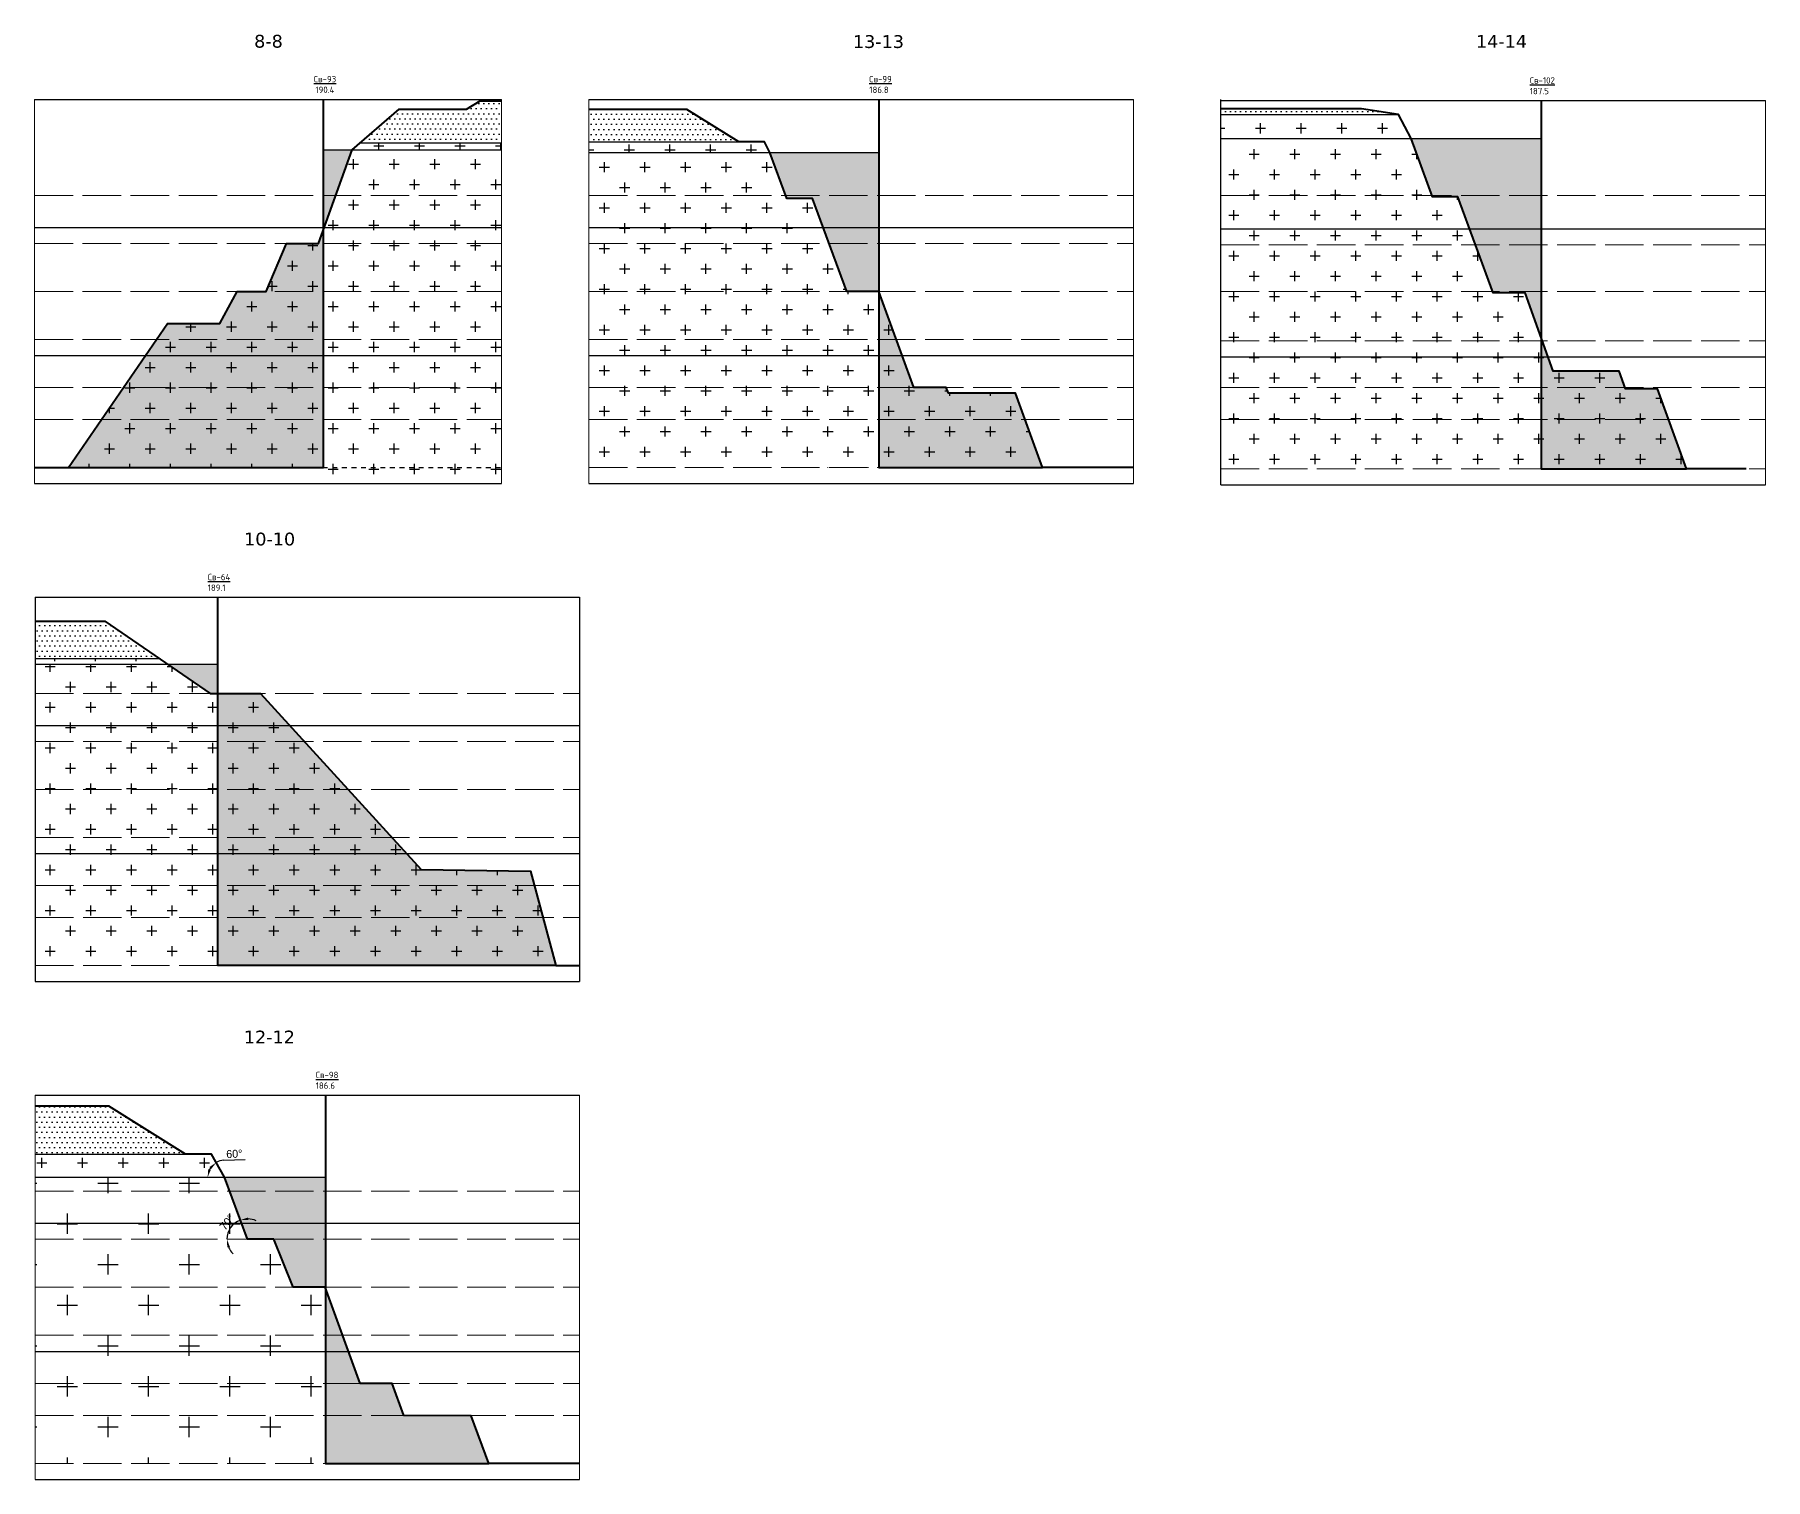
# Model space of a CAD drawing. Header units: millimetres. Extents: x 0 to 6474735, y 0 to 11273163.
# Drawn here: x 3235278 to 3235819, y 5635811 to 5636262 of the extents above; entities that cross this region are included whole.
import ezdxf

# ---------------------------------------------------------------- set-up
doc = ezdxf.new("R2010")
doc.units = ezdxf.units.MM
doc.header["$PDMODE"] = 32
doc.header["$PDSIZE"] = 0.8
for name, pattern in [('ACAD_ISO02W100', [15, 12, -3]), ('AHIDDEN2', [3, 1.5, -1.5]), ('AHIDDEN4', [7, 5, -2])]:
    doc.linetypes.add(name, pattern=pattern)
doc.layers.add('ПЛАН НА КІНЕЦЬ', color=7, linetype='Continuous')
doc.styles.add('ISO Proportional', font='isocpeur.ttf')
doc.styles.add('стиль1', font='verdana.ttf', dxfattribs={"height": 4})
doc.dimstyles.new('ISO-25', dxfattribs={"dimtxt": 2.5, "dimasz": 2.5, "dimexe": 1.25, "dimexo": 0.625, "dimtad": 1, "dimtxsty": 'Standard', "dimcen": 2.5, "dimadec": 0, "dimazin": 0, "dimtfac": 1, "dimtmove": 0, "dimatfit": 3, "dimfxl": 1, "dimarcsym": 0})

# ---------------------------------------------------------------- blocks, each defined once
blk = doc.blocks.new('*D112')
at = {"layer": 'Defpoints', "color": 0, "transparency": 16777216}
for p in [(3235333.53, 5635912.39), (3235332.66, 5635907.01), (3235278.44, 5635905.19), (3235337.62, 5635905.19), (3235369.11, 5635905.19)]:
    blk.add_point(p, dxfattribs=at)
at = {"layer": 'ПЛАН НА КІНЕЦЬ', "color": 0, "lineweight": -2, "transparency": 16777216}
blk.add_line((3235337.41, 5635910.47), (3235344.08, 5635910.72), dxfattribs=at)
for start, end in [(147.0207, 152.6025), (92.2256, 119.6231)]:
    blk.add_arc((3235337.62, 5635905.19), 5.28, start, end, dxfattribs=at)
at = {"layer": 'ПЛАН НА КІНЕЦЬ', "color": 0, "transparency": 16777216}
for points in [[(3235333.34, 5635907.52), (3235332.53, 5635907.72), (3235332.34, 5635905.19)], [(3235332.91, 5635908.37), (3235333.48, 5635907.76), (3235335.01, 5635909.78)]]:
    blk.add_solid(points, dxfattribs=at)
at = {"layer": 'ПЛАН НА КІНЕЦЬ', "color": 0, "transparency": 16777216, "insert": (3235340.67, 5635912.47), "char_height": 2.5, "attachment_point": 5, "rotation": 2.2256}
blk.add_mtext('60°', dxfattribs=at)
blk = doc.blocks.new('*D113')
at = {"layer": 'Defpoints', "color": 0, "transparency": 16777216}
for p in [(3235337.62, 5635905.19), (3235278.44, 5635885.79), (3235338.9, 5635888.31), (3235344.77, 5635885.79), (3235448.52, 5635885.79)]:
    blk.add_point(p, dxfattribs=at)
at = {"layer": 'ПЛАН НА КІНЕЦЬ', "color": 0, "lineweight": -2, "transparency": 16777216}
for start, end in [(110.2393, 180), (65.1223, 87.6808), (202.5585, 225.117)]:
    blk.add_arc((3235344.77, 5635885.79), 6.39, start, end, dxfattribs=at)
at = {"layer": 'ПЛАН НА КІНЕЦЬ', "color": 0, "transparency": 16777216}
for points in [[(3235345.1, 5635891.77), (3235344.97, 5635892.59), (3235342.56, 5635891.79)], [(3235338.46, 5635883.26), (3235339.28, 5635883.42), (3235338.38, 5635885.79)]]:
    blk.add_solid(points, dxfattribs=at)
at = {"layer": 'ПЛАН НА КІНЕЦЬ', "color": 0, "transparency": 16777216, "insert": (3235338.44, 5635891.11), "char_height": 2.5, "attachment_point": 5, "rotation": 49.9538}
blk.add_mtext('70°', dxfattribs=at)

msp = doc.modelspace()

# ---------------------------------------------------------------- hatches: boundary and pattern name
at = {"layer": 'ПЛАН НА КІНЕЦЬ'}
h = msp.add_hatch(dxfattribs=at)
h.set_pattern_fill('DOTS', color=256)
h.set_pattern_definition([(0, (3691.6723, 1074.3562), (0.79375, 1.5875), [0, -1.5875])])
h.paths.add_polyline_path([(3235424.122, 5636228.271), (3235424.122, 5636231.871), (3235384.185, 5636231.871), (3235380.023, 5636228.271)])
h.paths.add_polyline_path([(3235424.122, 5636231.871), (3235424.122, 5636241.473), (3235417.485, 5636241.473), (3235413.164, 5636238.771), (3235392.164, 5636238.771), (3235384.185, 5636231.871)])
h = msp.add_hatch(dxfattribs=at)
h.set_pattern_fill('DOTS', color=256)
h.set_pattern_definition([(0, (3839.5101, 2093.41), (0.79375, 1.5875), [0, -1.5875])])
h.paths.add_polyline_path([(3235451.452, 5636238.671), (3235451.452, 5636231.871), (3235492.912, 5636231.871), (3235481.975, 5636238.671)])
h.paths.add_polyline_path([(3235451.452, 5636231.871), (3235451.452, 5636228.571), (3235498.219, 5636228.571), (3235492.912, 5636231.871)])
h = msp.add_hatch(dxfattribs=at)
h.set_pattern_fill('DOTS', color=256)
h.set_pattern_definition([(0, (3235678.8267, 5636238.0518), (0.79375, 1.5875), [0, -1.5875])])
h.paths.add_polyline_path([(3235648.86, 5636238.958), (3235648.86, 5636237.158), (3235704.38, 5636237.158), (3235692.758, 5636238.958), (3235670.809, 5636238.958)])
h = msp.add_hatch(dxfattribs=at)
h.set_pattern_fill('CROSS', color=256)
h.set_pattern_definition([(0, (4043.0445, 2335.0276), (6.35, 6.35), [3.175, -9.525]), (90, (4044.632, 2333.44), (-6.35, 6.35), [3.175, -9.525])])
h.paths.add_polyline_path([(3235708.324, 5636229.658), (3235707.367, 5636231.478), (3235648.86, 5636231.478), (3235648.86, 5636229.658)])
h.paths.add_polyline_path([(3235707.367, 5636231.478), (3235704.38, 5636237.158), (3235648.86, 5636237.158), (3235648.86, 5636231.478)])
h = msp.add_hatch(dxfattribs=at)
h.set_pattern_fill('CROSS', color=256)
h.set_pattern_definition([(0, (6470739.399, 11272405.446), (6.35, 6.35), [3.175, -9.525]), (90, (6470740.986, 11272403.859), (-6.35, 6.35), [3.175, -9.525])])
h.paths.add_polyline_path([(3235368.515, 5636196.871), (3235356.982, 5636196.871), (3235351.204, 5636183.322), (3235351.204, 5636181.871), (3235368.515, 5636181.871)])
h.paths.add_polyline_path([(3235368.515, 5636181.871), (3235351.204, 5636181.871), (3235351.204, 5636166.871), (3235368.515, 5636166.871)])
h.paths.add_polyline_path([(3235351.204, 5636181.871), (3235341.573, 5636181.871), (3235336.113, 5636171.871), (3235319.784, 5636171.871), (3235316.344, 5636166.871), (3235351.204, 5636166.871)])
h.paths.add_polyline_path([(3235351.204, 5636166.871), (3235316.344, 5636166.871), (3235312.904, 5636161.871), (3235351.204, 5636161.871)])
h.paths.add_polyline_path([(3235351.204, 5636161.871), (3235312.904, 5636161.871), (3235306.024, 5636151.871), (3235351.204, 5636151.871)])
h.paths.add_polyline_path([(3235351.204, 5636151.871), (3235306.024, 5636151.871), (3235299.144, 5636141.871), (3235351.204, 5636141.871)])
h.paths.add_polyline_path([(3235351.204, 5636141.871), (3235299.144, 5636141.871), (3235288.824, 5636126.871), (3235351.204, 5636126.871)])
h.paths.add_polyline_path([(3235368.515, 5636141.871), (3235351.204, 5636141.871), (3235351.204, 5636126.871), (3235368.515, 5636126.871)])
h.paths.add_polyline_path([(3235368.515, 5636151.871), (3235351.204, 5636151.871), (3235351.204, 5636141.871), (3235368.515, 5636141.871)])
h.paths.add_polyline_path([(3235368.515, 5636161.871), (3235351.204, 5636161.871), (3235351.204, 5636151.871), (3235368.515, 5636151.871)])
h.paths.add_polyline_path([(3235368.515, 5636166.871), (3235351.204, 5636166.871), (3235351.204, 5636161.871), (3235368.515, 5636161.871)])
h.paths.add_polyline_path([(3235424.122, 5636126.871), (3235424.122, 5636131.871), (3235368.515, 5636131.871), (3235368.515, 5636126.871)])
h.paths.add_polyline_path([(3235424.122, 5636131.871), (3235424.122, 5636141.871), (3235368.515, 5636141.871), (3235368.515, 5636131.871)])
h.paths.add_polyline_path([(3235424.122, 5636141.871), (3235424.122, 5636151.871), (3235368.515, 5636151.871), (3235368.515, 5636141.871)])
h.paths.add_polyline_path([(3235424.122, 5636151.871), (3235424.122, 5636161.871), (3235368.515, 5636161.871), (3235368.515, 5636151.871)])
h.paths.add_polyline_path([(3235424.122, 5636171.871), (3235424.122, 5636181.871), (3235368.515, 5636181.871), (3235368.515, 5636171.871)])
h.paths.add_polyline_path([(3235424.122, 5636201.871), (3235424.122, 5636211.871), (3235372.344, 5636211.871), (3235368.727, 5636201.871)])
h.paths.add_polyline_path([(3235424.122, 5636211.871), (3235424.122, 5636221.871), (3235375.96, 5636221.871), (3235372.344, 5636211.871)])
h.paths.add_polyline_path([(3235424.122, 5636196.871), (3235424.122, 5636201.871), (3235368.727, 5636201.871), (3235368.515, 5636201.285), (3235368.515, 5636196.871)])
h.paths.add_polyline_path([(3235424.122, 5636191.871), (3235424.122, 5636196.871), (3235368.515, 5636196.871), (3235368.515, 5636191.871)])
h.paths.add_polyline_path([(3235424.122, 5636181.871), (3235424.122, 5636191.871), (3235368.515, 5636191.871), (3235368.515, 5636181.871)])
h.paths.add_polyline_path([(3235424.122, 5636161.871), (3235424.122, 5636166.871), (3235368.515, 5636166.871), (3235368.515, 5636161.871)])
h.paths.add_polyline_path([(3235424.122, 5636166.871), (3235424.122, 5636171.871), (3235368.515, 5636171.871), (3235368.515, 5636166.871)])
h.paths.add_polyline_path([(3235424.122, 5636121.871), (3235424.122, 5636126.871), (3235368.515, 5636126.871), (3235368.515, 5636121.871)])
h.paths.add_polyline_path([(3235424.122, 5636221.871), (3235424.122, 5636226.071), (3235377.479, 5636226.071), (3235375.96, 5636221.871)])
h = msp.add_hatch(color=91, dxfattribs=at)
h.dxf.hatch_style = 1
h.paths.add_polyline_path([(3235377.479, 5636226.071), (3235368.515, 5636226.071), (3235368.515, 5636201.285)])
h = msp.add_hatch(dxfattribs=at)
h.set_pattern_fill('CROSS', color=256)
h.set_pattern_definition([(0, (3235460.4, 5636227.404), (6.35, 6.35), [3.175, -9.525]), (90, (3235461.9875, 5636225.8167), (-6.35, 6.35), [3.175, -9.525])])
h.paths.add_polyline_path([(3235424.122, 5636226.071), (3235424.122, 5636228.271), (3235380.023, 5636228.271), (3235377.479, 5636226.071)])
h = msp.add_hatch(dxfattribs=at)
h.set_pattern_fill('CROSS', color=256)
h.set_pattern_definition([(0, (3839.51, 2093.41), (6.35, 6.35), [3.175, -9.525]), (90, (3841.0976, 2091.8225), (-6.35, 6.35), [3.175, -9.525])])
h.paths.add_polyline_path([(3235451.452, 5636228.571), (3235451.452, 5636225.271), (3235507.999, 5636225.271), (3235506.298, 5636228.571)])
h = msp.add_hatch(dxfattribs=at)
h.set_pattern_fill('CROSS', color=256)
h.set_pattern_definition([(0, (3235752.91, 5636154.908), (6.35, 6.35), [3.175, -9.525]), (90, (3235754.497, 5636153.32), (-6.35, 6.35), [3.175, -9.525])])
h.paths.add_polyline_path([(3235773.253, 5636156.978), (3235752.629, 5636156.978), (3235751.029, 5636161.478), (3235748.86, 5636161.478), (3235748.86, 5636151.871), (3235775.069, 5636151.871)])
h.paths.add_polyline_path([(3235749.251, 5636166.478), (3235748.86, 5636166.478), (3235748.86, 5636161.478), (3235751.029, 5636161.478)])
h.paths.add_polyline_path([(3235785.273, 5636151.478), (3235775.209, 5636151.478), (3235775.069, 5636151.871), (3235748.86, 5636151.871), (3235748.86, 5636141.871), (3235788.756, 5636141.871)])
h.paths.add_polyline_path([(3235788.756, 5636141.871), (3235748.86, 5636141.871), (3235748.86, 5636126.478), (3235794.337, 5636126.478)])
h.paths.add_polyline_path([(3235748.86, 5636131.478), (3235648.86, 5636131.478), (3235648.86, 5636126.478), (3235748.86, 5636126.478)])
h.paths.add_polyline_path([(3235748.86, 5636141.478), (3235648.86, 5636141.478), (3235648.86, 5636131.478), (3235748.86, 5636131.478)])
h.paths.add_polyline_path([(3235748.86, 5636151.478), (3235648.86, 5636151.478), (3235648.86, 5636141.478), (3235748.86, 5636141.478)])
h.paths.add_polyline_path([(3235748.86, 5636161.478), (3235648.86, 5636161.478), (3235648.86, 5636151.478), (3235748.86, 5636151.478)])
h.paths.add_polyline_path([(3235748.86, 5636166.478), (3235648.86, 5636166.478), (3235648.86, 5636161.478), (3235748.86, 5636161.478)])
h.paths.add_polyline_path([(3235747.473, 5636171.478), (3235648.86, 5636171.478), (3235648.86, 5636166.478), (3235748.86, 5636166.478), (3235748.86, 5636167.578)])
h.paths.add_polyline_path([(3235743.917, 5636181.478), (3235733.864, 5636181.478), (3235648.86, 5636181.478), (3235648.86, 5636171.478), (3235747.473, 5636171.478)])
h.paths.add_polyline_path([(3235730.203, 5636191.478), (3235648.86, 5636191.478), (3235648.86, 5636181.478), (3235733.864, 5636181.478)])
h.paths.add_polyline_path([(3235728.373, 5636196.478), (3235648.86, 5636196.478), (3235648.86, 5636191.478), (3235730.203, 5636191.478)])
h.paths.add_polyline_path([(3235726.543, 5636201.478), (3235648.86, 5636201.478), (3235648.86, 5636196.478), (3235728.373, 5636196.478)])
h.paths.add_polyline_path([(3235722.883, 5636211.478), (3235714.979, 5636211.478), (3235648.86, 5636211.478), (3235648.86, 5636201.478), (3235726.543, 5636201.478)])
h.paths.add_polyline_path([(3235711.318, 5636221.478), (3235648.86, 5636221.478), (3235648.86, 5636211.478), (3235714.979, 5636211.478)])
h.paths.add_polyline_path([(3235708.324, 5636229.658), (3235648.86, 5636229.658), (3235648.86, 5636221.478), (3235711.318, 5636221.478)])
h = msp.add_hatch(color=91, dxfattribs=at)
h.dxf.hatch_style = 1
h.paths.add_polyline_path([(3235748.86, 5636167.578), (3235748.86, 5636229.658), (3235708.324, 5636229.658), (3235714.979, 5636211.478), (3235722.883, 5636211.478), (3235733.864, 5636181.478), (3235743.917, 5636181.478)])
h = msp.add_hatch(dxfattribs=at)
h.set_pattern_fill('CROSS', color=256)
h.set_pattern_definition([(0, (3235543.564, 5636169.8934), (6.35, 6.35), [3.175, -9.525]), (90, (3235545.152, 5636168.306), (-6.35, 6.35), [3.175, -9.525])])
h.paths.add_polyline_path([(3235542.024, 5636181.871), (3235542.024, 5636166.871), (3235547.486, 5636166.871)])
h.paths.add_polyline_path([(3235547.486, 5636166.871), (3235542.024, 5636166.871), (3235542.024, 5636161.871), (3235549.306, 5636161.871)])
h.paths.add_polyline_path([(3235549.306, 5636161.871), (3235542.024, 5636161.871), (3235542.024, 5636151.871), (3235552.947, 5636151.871)])
h.paths.add_polyline_path([(3235584.701, 5636150.071), (3235563.762, 5636150.071), (3235563.048, 5636151.871), (3235552.947, 5636151.871), (3235542.024, 5636151.871), (3235542.024, 5636141.871), (3235587.692, 5636141.871)])
h.paths.add_polyline_path([(3235587.692, 5636141.871), (3235542.024, 5636141.871), (3235542.024, 5636126.871), (3235593.164, 5636126.871)])
h.paths.add_polyline_path([(3235451.452, 5636221.871), (3235451.452, 5636211.871), (3235512.942, 5636211.871), (3235509.253, 5636221.871)])
h.paths.add_polyline_path([(3235451.452, 5636211.871), (3235451.452, 5636201.871), (3235524.637, 5636201.871), (3235521.314, 5636210.871), (3235513.311, 5636210.871), (3235512.942, 5636211.871)])
h.paths.add_polyline_path([(3235451.452, 5636225.271), (3235451.452, 5636221.871), (3235509.253, 5636221.871), (3235507.999, 5636225.271)])
h.paths.add_polyline_path([(3235451.452, 5636196.871), (3235451.452, 5636191.871), (3235528.331, 5636191.871), (3235526.484, 5636196.871)])
h.paths.add_polyline_path([(3235451.452, 5636201.871), (3235451.452, 5636196.871), (3235526.484, 5636196.871), (3235524.637, 5636201.871)])
h.paths.add_polyline_path([(3235451.452, 5636191.871), (3235451.452, 5636181.871), (3235532.024, 5636181.871), (3235528.331, 5636191.871)])
h.paths.add_polyline_path([(3235451.452, 5636181.871), (3235451.452, 5636171.871), (3235542.024, 5636171.871), (3235542.024, 5636181.871)])
h.paths.add_polyline_path([(3235451.452, 5636161.871), (3235451.452, 5636151.871), (3235542.024, 5636151.871), (3235542.024, 5636161.871)])
h.paths.add_polyline_path([(3235451.452, 5636171.871), (3235451.452, 5636166.871), (3235542.024, 5636166.871), (3235542.024, 5636171.871)])
h.paths.add_polyline_path([(3235451.452, 5636166.871), (3235451.452, 5636161.871), (3235542.024, 5636161.871), (3235542.024, 5636166.871)])
h.paths.add_polyline_path([(3235451.452, 5636151.871), (3235451.452, 5636141.871), (3235542.024, 5636141.871), (3235542.024, 5636151.871)])
h.paths.add_polyline_path([(3235451.452, 5636131.871), (3235451.452, 5636126.871), (3235542.024, 5636126.871), (3235542.024, 5636131.871)])
h.paths.add_polyline_path([(3235451.452, 5636141.871), (3235451.452, 5636131.871), (3235542.024, 5636131.871), (3235542.024, 5636141.871)])
h = msp.add_hatch(color=91, dxfattribs=at)
h.dxf.hatch_style = 1
h.paths.add_polyline_path([(3235542.024, 5636181.871), (3235532.024, 5636181.884), (3235521.314, 5636210.871), (3235513.311, 5636210.871), (3235507.999, 5636225.271), (3235542.024, 5636225.271)])
h = msp.add_hatch(color=211, dxfattribs=at)
h.dxf.hatch_style = 1
h.paths.add_polyline_path([(3235288.824, 5636126.871), (3235368.515, 5636126.871), (3235368.515, 5636201.285), (3235366.919, 5636196.871), (3235356.982, 5636196.871), (3235350.585, 5636181.871), (3235341.755, 5636181.871), (3235336.113, 5636171.871), (3235319.784, 5636171.871)])
h = msp.add_hatch(color=211, dxfattribs=at)
h.dxf.hatch_style = 1
h.paths.add_polyline_path([(3235542.024, 5636126.871), (3235593.164, 5636126.871), (3235584.701, 5636150.071), (3235563.762, 5636150.071), (3235563.048, 5636151.871), (3235552.947, 5636151.871), (3235542.024, 5636181.871)])
h = msp.add_hatch(color=211, dxfattribs=at)
h.dxf.hatch_style = 1
h.paths.add_polyline_path([(3235794.337, 5636126.478), (3235748.86, 5636126.478), (3235748.86, 5636167.578), (3235752.629, 5636156.978), (3235773.253, 5636156.978), (3235775.209, 5636151.478), (3235785.273, 5636151.478)])
h = msp.add_hatch(dxfattribs=at)
h.set_pattern_fill('DOTS', color=211)
h.set_pattern_definition([(0, (3660.0758, 1287.51), (0.79375, 1.5875), [0, -1.5875])])
h.paths.add_polyline_path([(3235278.439, 5636078.931), (3235278.439, 5636076.331), (3235303.963, 5636076.331), (3235300.179, 5636078.931)])
h.paths.add_polyline_path([(3235278.439, 5636076.331), (3235278.439, 5636067.231), (3235317.21, 5636067.231), (3235303.963, 5636076.331)])
h = msp.add_hatch(dxfattribs=at)
h.set_pattern_fill('CROSS', color=211)
h.set_pattern_definition([(0, (3660.076, 1287.51), (6.35, 6.35), [3.175, -9.525]), (90, (3661.663, 1285.9226), (-6.35, 6.35), [3.175, -9.525])])
h.paths.add_polyline_path([(3235319.83, 5636065.431), (3235318.52, 5636066.331), (3235278.439, 5636066.331), (3235278.439, 5636065.431)])
h.paths.add_polyline_path([(3235278.439, 5636067.231), (3235278.439, 5636066.331), (3235318.52, 5636066.331), (3235317.21, 5636067.231)])
h = msp.add_hatch(dxfattribs=at)
h.set_pattern_fill('CROSS', color=256)
h.set_pattern_definition([(0, (3235345.0575, 5636051.9695), (6.35, 6.35), [3.175, -9.525]), (90, (3235346.645, 5636050.382), (-6.35, 6.35), [3.175, -9.525])])
h.paths.add_polyline_path([(3235351.204, 5636053.743), (3235348.841, 5636056.331), (3235335.479, 5636056.331), (3235335.479, 5636046.331), (3235351.204, 5636046.331)])
h.paths.add_polyline_path([(3235351.204, 5636053.743), (3235351.204, 5636046.331), (3235357.972, 5636046.331)])
h.paths.add_polyline_path([(3235351.204, 5636046.331), (3235335.479, 5636046.331), (3235335.479, 5636041.331), (3235351.204, 5636041.331)])
h.paths.add_polyline_path([(3235357.972, 5636046.331), (3235351.204, 5636046.331), (3235351.204, 5636041.331), (3235362.537, 5636041.331)])
h.paths.add_polyline_path([(3235351.204, 5636041.331), (3235335.479, 5636041.331), (3235335.479, 5636026.331), (3235351.204, 5636026.331)])
h.paths.add_polyline_path([(3235362.537, 5636041.331), (3235351.204, 5636041.331), (3235351.204, 5636026.331), (3235376.233, 5636026.331)])
h.paths.add_polyline_path([(3235351.204, 5636026.331), (3235335.479, 5636026.331), (3235335.479, 5636011.331), (3235351.204, 5636011.331)])
h.paths.add_polyline_path([(3235376.233, 5636026.331), (3235351.204, 5636026.331), (3235351.204, 5636011.331), (3235389.929, 5636011.331)])
h.paths.add_polyline_path([(3235351.204, 5636011.331), (3235335.479, 5636011.331), (3235335.479, 5636006.331), (3235351.204, 5636006.331)])
h.paths.add_polyline_path([(3235389.929, 5636011.331), (3235351.204, 5636011.331), (3235351.204, 5636006.331), (3235394.494, 5636006.331)])
h.paths.add_polyline_path([(3235394.494, 5636006.331), (3235351.204, 5636006.331), (3235351.204, 5635996.331), (3235434.419, 5635996.331), (3235433.208, 5636000.831), (3235399.06, 5636001.331)])
h.paths.add_polyline_path([(3235351.204, 5636006.331), (3235335.479, 5636006.331), (3235335.479, 5635996.331), (3235351.204, 5635996.331)])
h.paths.add_polyline_path([(3235351.204, 5635996.331), (3235335.479, 5635996.331), (3235335.479, 5635986.331), (3235351.204, 5635986.331)])
h.paths.add_polyline_path([(3235351.204, 5635986.331), (3235335.479, 5635986.331), (3235335.479, 5635971.331), (3235351.204, 5635971.331)])
h.paths.add_polyline_path([(3235437.111, 5635986.331), (3235351.204, 5635986.331), (3235351.204, 5635971.331), (3235441.149, 5635971.331)])
h.paths.add_polyline_path([(3235434.419, 5635996.331), (3235351.204, 5635996.331), (3235351.204, 5635986.331), (3235437.111, 5635986.331)])
h.paths.add_polyline_path([(3235278.439, 5636065.431), (3235278.439, 5636056.331), (3235333.077, 5636056.331), (3235319.83, 5636065.431)])
h.paths.add_polyline_path([(3235278.439, 5636036.331), (3235278.439, 5636026.331), (3235335.479, 5636026.331), (3235335.479, 5636036.331)])
h.paths.add_polyline_path([(3235278.439, 5636056.331), (3235278.439, 5636046.331), (3235335.479, 5636046.331), (3235335.479, 5636056.331)])
h.paths.add_polyline_path([(3235278.439, 5636046.331), (3235278.439, 5636041.331), (3235335.479, 5636041.331), (3235335.479, 5636046.331)])
h.paths.add_polyline_path([(3235278.439, 5636041.331), (3235278.439, 5636036.331), (3235335.479, 5636036.331), (3235335.479, 5636041.331)])
h.paths.add_polyline_path([(3235278.439, 5636026.331), (3235278.439, 5636016.331), (3235335.479, 5636016.331), (3235335.479, 5636026.331)])
h.paths.add_polyline_path([(3235278.439, 5636011.331), (3235278.439, 5636006.331), (3235335.479, 5636006.331), (3235335.479, 5636011.331)])
h.paths.add_polyline_path([(3235278.439, 5636016.331), (3235278.439, 5636011.331), (3235335.479, 5636011.331), (3235335.479, 5636016.331)])
h.paths.add_polyline_path([(3235278.439, 5636006.331), (3235278.439, 5635996.331), (3235335.479, 5635996.331), (3235335.479, 5636006.331)])
h.paths.add_polyline_path([(3235278.439, 5635996.331), (3235278.439, 5635986.331), (3235335.479, 5635986.331), (3235335.479, 5635996.331)])
h.paths.add_polyline_path([(3235278.439, 5635986.331), (3235278.439, 5635976.331), (3235335.479, 5635976.331), (3235335.479, 5635986.331)])
h.paths.add_polyline_path([(3235278.439, 5635976.331), (3235278.439, 5635971.331), (3235335.479, 5635971.331), (3235335.479, 5635976.331)])
h = msp.add_hatch(color=91, dxfattribs=at)
h.dxf.hatch_style = 1
h.paths.add_polyline_path([(3235335.479, 5636056.331), (3235335.479, 5636065.431), (3235319.83, 5636065.431), (3235333.077, 5636056.331)])
h = msp.add_hatch(color=211, dxfattribs=at)
h.dxf.hatch_style = 1
h.paths.add_polyline_path([(3235335.479, 5636056.331), (3235348.841, 5636056.331), (3235399.06, 5636001.331), (3235433.208, 5636000.831), (3235441.149, 5635971.331), (3235335.479, 5635971.331)])
h = msp.add_hatch(dxfattribs=at)
h.set_pattern_fill('DOTS', color=256)
h.set_pattern_definition([(0, (3668.727, 1586.446), (0.79375, 1.5875), [0, -1.5875])])
h.paths.add_polyline_path([(3235278.439, 5635927.391), (3235278.439, 5635920.791), (3235312.01, 5635920.791), (3235301.451, 5635927.391)])
h.paths.add_polyline_path([(3235278.439, 5635920.791), (3235278.439, 5635912.391), (3235325.448, 5635912.391), (3235312.01, 5635920.791)])
h = msp.add_hatch(dxfattribs=at)
h.set_pattern_fill('CROSS', color=256)
h.set_pattern_definition([(0, (3668.727, 1586.446), (6.35, 6.35), [3.175, -9.525]), (90, (3670.3145, 1584.8585), (-6.35, 6.35), [3.175, -9.525])])
h.paths.add_polyline_path([(3235278.439, 5635910.791), (3235278.439, 5635905.191), (3235337.62, 5635905.191), (3235334.435, 5635910.791)])
h.paths.add_polyline_path([(3235278.439, 5635912.391), (3235278.439, 5635910.791), (3235334.435, 5635910.791), (3235333.526, 5635912.391)])
h = msp.add_hatch(dxfattribs=at)
h.set_pattern_fill('CROSS', color=256, scale=2)
h.set_pattern_definition([(0, (3668.727, 1586.446), (12.7, 12.7), [6.35, -19.05]), (90, (3671.902, 1583.271), (-12.7, 12.7), [6.35, -19.05])])
h.paths.add_polyline_path([(3235369.112, 5635860.791), (3235278.439, 5635860.791), (3235278.439, 5635855.791), (3235369.112, 5635855.791)])
h.paths.add_polyline_path([(3235278.439, 5635905.191), (3235278.439, 5635900.791), (3235339.242, 5635900.791), (3235337.62, 5635905.191)])
h.paths.add_polyline_path([(3235278.439, 5635900.791), (3235278.439, 5635890.791), (3235342.929, 5635890.791), (3235339.242, 5635900.791)])
h.paths.add_polyline_path([(3235278.439, 5635890.791), (3235278.439, 5635885.791), (3235344.772, 5635885.791), (3235342.929, 5635890.791)])
h.paths.add_polyline_path([(3235278.439, 5635880.791), (3235278.439, 5635870.791), (3235359.084, 5635870.791), (3235355.056, 5635880.791)])
h.paths.add_polyline_path([(3235278.439, 5635885.791), (3235278.439, 5635880.791), (3235355.056, 5635880.791), (3235353.042, 5635885.791)])
h.paths.add_polyline_path([(3235278.439, 5635870.791), (3235278.439, 5635860.791), (3235369.112, 5635860.791), (3235369.112, 5635870.709), (3235369.082, 5635870.791)])
h.paths.add_polyline_path([(3235278.439, 5635855.791), (3235278.439, 5635850.791), (3235369.112, 5635850.791), (3235369.112, 5635855.791)])
h.paths.add_polyline_path([(3235278.439, 5635850.791), (3235278.439, 5635840.791), (3235369.112, 5635840.791), (3235369.112, 5635850.791)])
h.paths.add_polyline_path([(3235278.439, 5635840.791), (3235278.439, 5635830.791), (3235369.112, 5635830.791), (3235369.112, 5635840.791)])
h.paths.add_polyline_path([(3235278.439, 5635830.791), (3235278.439, 5635820.791), (3235369.112, 5635820.791), (3235369.112, 5635830.791)])
h.paths.add_polyline_path([(3235278.439, 5635820.791), (3235278.439, 5635815.791), (3235369.112, 5635815.791), (3235369.112, 5635820.791)])
h = msp.add_hatch(color=91, dxfattribs=at)
h.dxf.hatch_style = 1
h.paths.add_polyline_path([(3235369.112, 5635870.709), (3235369.082, 5635870.791), (3235359.084, 5635870.791), (3235353.042, 5635885.791), (3235344.772, 5635885.791), (3235337.62, 5635905.191), (3235369.112, 5635905.191)])
h = msp.add_hatch(color=211, dxfattribs=at)
h.dxf.hatch_style = 1
h.paths.add_polyline_path([(3235369.112, 5635815.791), (3235420.124, 5635815.791), (3235414.666, 5635830.666), (3235393.674, 5635830.791), (3235389.98, 5635840.791), (3235380.005, 5635840.791), (3235369.112, 5635870.709)])

# ---------------------------------------------------------------- linework, layer by layer
at = {"layer": 'ПЛАН НА КІНЕЦЬ', "color": 4}
for p, q in [((3235278.29, 5636241.871), (3235424.122, 5636241.871)), ((3235451.452, 5636241.871), (3235621.53, 5636241.871)), ((3235648.86, 5636241.478), (3235818.938, 5636241.478)), ((3235278.29, 5636201.871), (3235424.122, 5636201.871)), ((3235451.452, 5636201.871), (3235621.53, 5636201.871)), ((3235648.86, 5636201.478), (3235818.938, 5636201.478)), ((3235278.29, 5636161.871), (3235424.122, 5636161.871)), ((3235451.452, 5636161.871), (3235621.53, 5636161.871)), ((3235648.86, 5636161.478), (3235818.938, 5636161.478)), ((3235278.29, 5636121.871), (3235424.122, 5636121.871)), ((3235451.452, 5636121.871), (3235621.53, 5636121.871)), ((3235648.86, 5636121.478), (3235818.938, 5636121.478)), ((3235278.439, 5636086.331), (3235448.517, 5636086.331)), ((3235278.439, 5636046.331), (3235448.517, 5636046.331)), ((3235278.439, 5636006.331), (3235448.517, 5636006.331)), ((3235278.439, 5635966.331), (3235448.517, 5635966.331)), ((3235278.439, 5635930.791), (3235448.517, 5635930.791)), ((3235278.439, 5635890.791), (3235448.517, 5635890.791)), ((3235278.439, 5635850.791), (3235448.517, 5635850.791)), ((3235278.439, 5635810.791), (3235448.517, 5635810.791))]:
    msp.add_line(p, q, dxfattribs=at)
at = {"layer": 'ПЛАН НА КІНЕЦЬ', "lineweight": 15}
for p, q in [((3235278.29, 5636121.871), (3235278.29, 5636241.871)), ((3235278.29, 5636121.871), (3235278.29, 5636241.871)), ((3235424.122, 5636121.871), (3235424.122, 5636241.871)), ((3235451.452, 5636121.871), (3235451.452, 5636241.871))]:
    msp.add_line(p, q, dxfattribs=at)
at = {"layer": 'ПЛАН НА КІНЕЦЬ', "color": 3}
msp.add_line((3235648.86, 5636121.478), (3235648.86, 5636241.871), dxfattribs=at)
at = {"layer": 'ПЛАН НА КІНЕЦЬ', "color": 7, "linetype": 'ACAD_ISO02W100', "lineweight": 20}
for p, q in [((3235278.29, 5636211.871), (3235424.122, 5636211.871)), ((3235451.452, 5636211.871), (3235621.53, 5636211.871)), ((3235648.86, 5636211.871), (3235818.938, 5636211.871)), ((3235278.29, 5636196.871), (3235424.122, 5636196.871)), ((3235451.452, 5636196.871), (3235621.53, 5636196.871)), ((3235648.86, 5636196.478), (3235818.938, 5636196.478)), ((3235278.29, 5636181.871), (3235424.122, 5636181.871)), ((3235451.452, 5636181.871), (3235621.53, 5636181.871)), ((3235648.86, 5636181.871), (3235818.938, 5636181.871)), ((3235278.29, 5636166.871), (3235424.122, 5636166.871)), ((3235451.452, 5636166.871), (3235621.53, 5636166.871)), ((3235648.86, 5636166.478), (3235818.938, 5636166.478)), ((3235278.29, 5636151.871), (3235424.122, 5636151.871)), ((3235451.452, 5636151.871), (3235621.53, 5636151.871)), ((3235648.86, 5636151.871), (3235818.938, 5636151.871)), ((3235278.29, 5636141.871), (3235424.122, 5636141.871)), ((3235451.452, 5636141.871), (3235621.53, 5636141.871)), ((3235648.86, 5636141.871), (3235818.938, 5636141.871)), ((3235451.452, 5636126.871), (3235621.53, 5636126.871)), ((3235648.86, 5636126.478), (3235818.938, 5636126.478)), ((3235278.439, 5636056.331), (3235448.517, 5636056.331)), ((3235278.439, 5636056.331), (3235448.517, 5636056.331)), ((3235278.439, 5636041.331), (3235448.517, 5636041.331)), ((3235278.439, 5636026.331), (3235448.517, 5636026.331)), ((3235278.439, 5636011.331), (3235448.517, 5636011.331)), ((3235278.439, 5635996.331), (3235448.517, 5635996.331)), ((3235278.439, 5635986.331), (3235448.517, 5635986.331)), ((3235278.439, 5635971.331), (3235448.517, 5635971.331)), ((3235278.439, 5635900.791), (3235448.517, 5635900.791)), ((3235278.439, 5635885.791), (3235448.517, 5635885.791)), ((3235278.439, 5635870.791), (3235448.517, 5635870.791)), ((3235278.439, 5635855.791), (3235448.517, 5635855.791)), ((3235278.439, 5635840.791), (3235448.517, 5635840.791)), ((3235278.439, 5635830.791), (3235448.517, 5635830.791)), ((3235278.439, 5635815.791), (3235448.517, 5635815.791))]:
    msp.add_line(p, q, dxfattribs=at)
at = {"layer": 'ПЛАН НА КІНЕЦЬ', "color": 7, "linetype": 'AHIDDEN2', "lineweight": 30}
msp.add_line((3235278.29, 5636126.871), (3235424.122, 5636126.871), dxfattribs=at)
at = {"layer": 'ПЛАН НА КІНЕЦЬ', "lineweight": 40}
for points in [[(3235278.29, 5636126.871), (3235288.824, 5636126.871), (3235319.784, 5636171.871), (3235336.113, 5636171.871), (3235341.573, 5636181.871), (3235350.585, 5636181.871), (3235356.982, 5636196.871), (3235366.919, 5636196.871), (3235377.479, 5636226.071), (3235392.164, 5636238.771), (3235413.164, 5636238.771), (3235417.483, 5636241.472), (3235424.122, 5636241.472)], [(3235621.53, 5636126.871), (3235593.164, 5636126.871), (3235584.701, 5636150.071), (3235563.762, 5636150.071), (3235563.048, 5636151.871), (3235552.947, 5636151.871), (3235542.024, 5636181.871), (3235532.024, 5636181.871), (3235521.314, 5636210.871), (3235513.311, 5636210.871), (3235507.999, 5636225.271), (3235506.298, 5636228.571), (3235498.219, 5636228.571), (3235481.975, 5636238.671), (3235451.452, 5636238.671)], [(3235812.885, 5636126.478), (3235794.337, 5636126.478), (3235785.273, 5636151.478), (3235775.209, 5636151.478), (3235773.253, 5636156.978), (3235752.629, 5636156.978), (3235743.917, 5636181.478), (3235733.864, 5636181.478), (3235722.883, 5636211.478), (3235714.979, 5636211.478), (3235708.324, 5636229.658), (3235704.38, 5636237.158), (3235692.758, 5636238.958), (3235648.86, 5636238.958)], [(3235278.439, 5636078.931), (3235300.179, 5636078.931), (3235333.077, 5636056.331), (3235348.841, 5636056.331), (3235399.06, 5636001.331), (3235433.208, 5636000.831), (3235441.149, 5635971.331), (3235448.517, 5635971.331)], [(3235448.517, 5635815.791), (3235420.124, 5635815.791), (3235414.666, 5635830.666), (3235393.674, 5635830.791), (3235389.98, 5635840.791), (3235380.005, 5635840.791), (3235369.082, 5635870.791), (3235359.084, 5635870.791), (3235353.042, 5635885.791), (3235344.772, 5635885.791), (3235337.62, 5635905.191), (3235333.526, 5635912.391), (3235325.448, 5635912.391), (3235301.451, 5635927.391), (3235278.439, 5635927.391)]]:
    msp.add_lwpolyline(points, dxfattribs=at)
at = {"layer": 'ПЛАН НА КІНЕЦЬ', "color": 5, "lineweight": 40}
for points in [[(3235288.824, 5636126.871), (3235368.515, 5636126.871), (3235368.515, 5636241.871)], [(3235542.024, 5636241.871), (3235542.024, 5636126.871), (3235593.164, 5636126.871)], [(3235748.86, 5636241.478), (3235748.86, 5636126.443), (3235794.337, 5636126.478)], [(3235441.149, 5635971.331), (3235335.479, 5635971.331), (3235335.479, 5636086.331)], [(3235369.112, 5635930.791), (3235369.112, 5635815.791), (3235420.124, 5635815.791)]]:
    msp.add_lwpolyline(points, dxfattribs=at)
at = {"layer": 'ПЛАН НА КІНЕЦЬ', "lineweight": 15}
for points in [[(3235451.452, 5636241.871), (3235451.452, 5636121.871)], [(3235621.53, 5636241.871), (3235621.53, 5636121.871)], [(3235648.86, 5636241.478), (3235648.86, 5636121.478)], [(3235818.938, 5636241.478), (3235818.938, 5636121.478)], [(3235278.439, 5636086.331), (3235278.439, 5635966.331)], [(3235448.517, 5636086.331), (3235448.517, 5635966.331)], [(3235278.439, 5635930.791), (3235278.439, 5635810.791)], [(3235448.517, 5635930.791), (3235448.517, 5635810.791)]]:
    msp.add_lwpolyline(points, dxfattribs=at)
at = {"layer": 'ПЛАН НА КІНЕЦЬ'}
for points in [[(3235451.452, 5636238.671), (3235481.975, 5636238.671)], [(3235648.86, 5636238.958), (3235692.758, 5636238.958)], [(3235648.86, 5636237.158), (3235704.38, 5636237.158)], [(3235368.515, 5636226.071), (3235424.122, 5636226.071)], [(3235380.023, 5636228.271), (3235424.122, 5636228.271)], [(3235451.452, 5636228.571), (3235506.298, 5636228.571)], [(3235648.86, 5636229.658), (3235748.86, 5636229.658), (3235748.86, 5636229.658)], [(3235451.452, 5636225.271), (3235542.024, 5636225.271), (3235542.024, 5636225.271)], [(3235733.864, 5636181.478), (3235722.883, 5636211.478)], [(3235278.439, 5636078.931), (3235300.179, 5636078.931)], [(3235278.439, 5636067.231), (3235317.21, 5636067.231)], [(3235278.439, 5636065.431), (3235335.479, 5636065.431), (3235335.479, 5636065.431)], [(3235278.439, 5635927.391), (3235301.451, 5635927.391)], [(3235278.439, 5635912.391), (3235333.526, 5635912.391)], [(3235278.439, 5635905.191), (3235369.112, 5635905.191), (3235369.112, 5635905.191)]]:
    msp.add_lwpolyline(points, dxfattribs=at)
at = {"layer": 'ПЛАН НА КІНЕЦЬ', "color": 1, "lineweight": 15}
msp.add_lwpolyline([(3235648.86, 5636241.871), (3235648.86, 5636121.871)], dxfattribs=at)
at = {"layer": 'ПЛАН НА КІНЕЦЬ', "color": 3}
for points in [[(3235278.439, 5636086.331), (3235278.439, 5635966.331)], [(3235448.517, 5636086.331), (3235448.517, 5635966.331)]]:
    msp.add_lwpolyline(points, dxfattribs=at)

# ---------------------------------------------------------------- texts
at = {"layer": 'ПЛАН НА КІНЕЦЬ', "char_height": 4, "attachment_point": 1, "style": 'стиль1'}
for s, insert in [('8-8', (3235346.862, 5636262.037)), ('13-13', (3235533.916, 5636261.938)), ('14-14', (3235728.53, 5636261.981)), ('10-10', (3235343.726, 5636106.536)), ('12-12', (3235343.645, 5635950.974))]:
    msp.add_mtext_dynamic_manual_height_columns(s, width=3.78159, gutter_width=7.5, heights=[0], dxfattribs=dict(at, insert=insert))
at = {"layer": 'ПЛАН НА КІНЕЦЬ', "linetype": 'AHIDDEN4', "char_height": 2, "attachment_point": 1, "style": 'ISO Proportional'}
for s, insert in [('\\pi0.79384;{\\LСв-93}\\P\\pi1.2938;190.4', (3235364.709, 5636249.205)), ('\\pi0.79384;{\\LСв-99\\P\\pi1.3938;}186.8', (3235538.217, 5636249.205)), ('\\pi0.29384;{\\LСв-102\\P\\pi1.3938;}187.5', (3235745.053, 5636248.812)), ('\\pi0.69384;{\\LСв-64\\P\\pi1.5938;}189.1', (3235331.672, 5636093.665)), ('\\pi0.79384;{\\LСв-98\\P\\pi1.3938;}186.6', (3235365.305, 5635938.126))]:
    msp.add_mtext_dynamic_manual_height_columns(s, width=8.18768, gutter_width=7.5, heights=[0], dxfattribs=dict(at, insert=insert))

# ---------------------------------------------------------------- dimensions: what is measured, and where the dimension line sits
at = {"layer": 'ПЛАН НА КІНЕЦЬ'}
dim = msp.add_angular_dim_2l(base=(3235332.664, 5635907.007), line1=((3235278.439, 5635905.191), (3235369.112, 5635905.191)), line2=((3235337.62, 5635905.191), (3235333.526, 5635912.391)), dimstyle='ISO-25', dxfattribs=at)
dim.commit()
dim.dimension.update_dxf_attribs({"geometry": '*D112', "text_midpoint": (3235340.673, 5635912.468)})
dim = msp.add_angular_dim_2l(base=(3235338.901, 5635888.314), line1=((3235278.439, 5635885.791), (3235448.517, 5635885.791)), line2=((3235344.772, 5635885.791), (3235337.62, 5635905.191)), dimstyle='ISO-25', dxfattribs=at)
dim.commit()
dim.dimension.update_dxf_attribs({"geometry": '*D113', "text_midpoint": (3235339.88, 5635889.903), "dimtype": 162})

doc.saveas('drawing.dxf')
